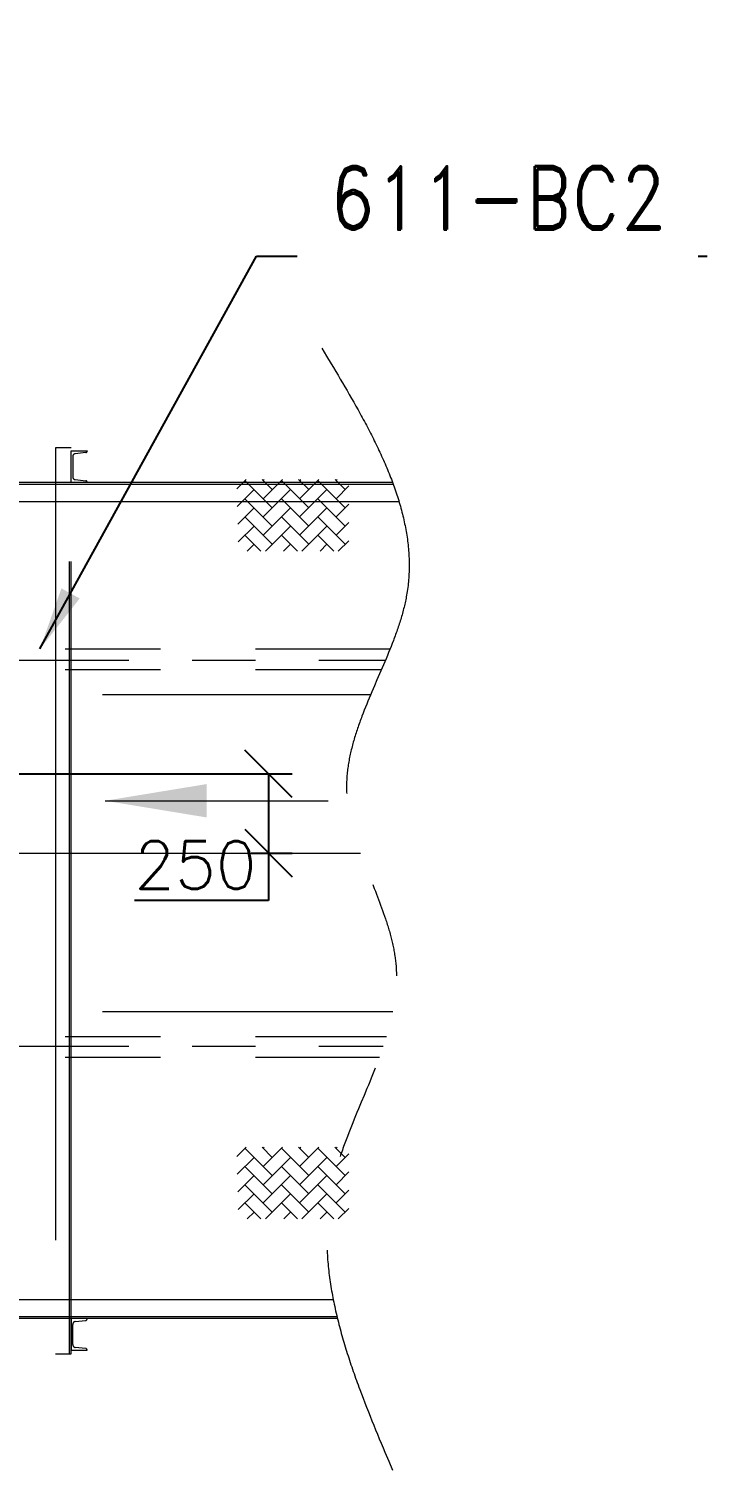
# Model space of a CAD drawing. Header units: inches. Extents: x 0 to 157513, y -28488 to 35640.
# Drawn here: x 13535 to 15675, y 5825 to 10372 of the extents above; entities that cross this region are included whole.
import ezdxf

# ---------------------------------------------------------------- set-up
doc = ezdxf.new("R2010")
doc.units = ezdxf.units.IN
doc.header["$LTSCALE"] = 400
doc.header["$MEASUREMENT"] = 0
for name, pattern in [('CENTER', [2, 1.25, -0.25, 0.25, -0.25]), ('CENTER2', [28.575, 19.05, -3.175, 3.175, -3.175]), ('PHANTOM', [2.5, 1.25, -0.25, 0.25, -0.25, 0.25, -0.25])]:
    doc.linetypes.add(name, pattern=pattern)
for name, color, linetype, lineweight in [('BF STR', 8, 'PHANTOM', 5), ('R- PHANTOM', 3, 'PHANTOM', 9), ('R-CENTER', 1, 'CENTER2', 5), ('R-OBJECT', 2, 'Continuous', 20)]:
    doc.layers.add(name, color=color, linetype=linetype, lineweight=lineweight)
doc.layers.add('cen', color=1, linetype='CENTER')
doc.layers.add('DIM', color=1, linetype='Continuous')
doc.styles.add('KA', font='romans.shx')
doc.styles.add('ROMAND', font='romand.shx', dxfattribs={"width": 0.85})
doc.styles.add('ROMANS', font='romans')
doc.dimstyles.new('rakesh', dxfattribs={"dimscale": 160, "dimtxt": 2.5, "dimasz": 1, "dimexe": 0.8, "dimexo": 0.8, "dimgap": 1, "dimtad": 1, "dimdec": 0, "dimzin": 0, "dimdsep": 46, "dimtxsty": 'KA', "dimblk": 'OBLIQUE', "dimcen": 1.5, "dimclrd": 1, "dimclre": 1, "dimclrt": 2, "dimadec": 0, "dimazin": 0, "dimtfac": 1, "dimtdec": 0, "dimtmove": 0, "dimatfit": 2, "dimfxl": 1, "dimtolj": 1, "dimtzin": 0, "dimlwd": -1, "dimlwe": -1, "dimarcsym": 1})
doc.dimstyles.new('SAM2 60 SC', dxfattribs={"dimscale": 60, "dimtxt": 2.5, "dimasz": 2.5, "dimexe": 1.25, "dimexo": 0.625, "dimtad": 1, "dimtoh": 1, "dimdec": 0, "dimdsep": 46, "dimtxsty": 'ROMANS', "dimblk": 'OBLIQUE', "dimcen": 2.5, "dimclrd": 1, "dimclre": 1, "dimclrt": 256, "dimadec": 0, "dimazin": 2, "dimtfac": 1, "dimtdec": 0, "dimtofl": 0, "dimtmove": 0, "dimatfit": 3, "dimfxl": 1, "dimtolj": 1, "dimtzin": 0, "dimarcsym": 1})
doc.dimstyles.new('STANDARD$7', dxfattribs={"dimscale": 25, "dimtxt": 2.5, "dimasz": 2.5, "dimexe": 1.5, "dimexo": 1, "dimgap": 1, "dimtad": 1, "dimdec": 3, "dimzin": 12, "dimdsep": 46, "dimtxsty": 'ROMANS', "dimcen": 125, "dimclrd": 1, "dimclre": 1, "dimclrt": 7, "dimadec": 0, "dimazin": 3, "dimtp": 0.051, "dimtm": 0.032, "dimtfac": 0.6, "dimtdec": 3, "dimtmove": 0, "dimatfit": 3, "dimfxl": 1, "dimtvp": 1, "dimtolj": 1, "dimtzin": 0, "dimarcsym": 1})

# ---------------------------------------------------------------- blocks, each defined once
blk = doc.blocks.new('_OBLIQUE')
at = {"color": 0, "linetype": 'ByBlock'}
blk.add_line((-0.5, -0.5), (0.5, 0.5), dxfattribs=at)
blk = doc.blocks.new('*D17')
at = {"color": 1, "lineweight": -2}
for p, q in [((12268.4, 8022), (14366.4, 8022)), ((14291.4, 8022), (14291.4, 7771.9)), ((14236.2, 7771.9), (14366.4, 7771.9)), ((14291.4, 7771.9), (14291.4, 7621.9)), ((14291.4, 7621.9), (13868.2, 7621.9))]:
    blk.add_line(p, q, dxfattribs=at)
at = {"layer": 'Defpoints', "color": 0}
for p in [(12230.9, 8022, 20.7), (14198.7, 7771.9, 43.3), (14291.4, 7771.9)]:
    blk.add_point(p, dxfattribs=at)
at = {"color": 1, "lineweight": -2, "xscale": 150, "yscale": 150, "zscale": 150}
for p, rotation in [((14291.4, 8022), 90), ((14291.4, 7771.9), 270)]:
    blk.add_blockref('_OBLIQUE', p, dxfattribs=dict(at, rotation=rotation))
at = {"insert": (14061, 7734.4), "char_height": 150, "attachment_point": 5, "style": 'ROMANS'}
blk.add_mtext('\\A1;250', dxfattribs=at)
blk = doc.blocks.new('A$C5135598A')
at = {"layer": 'R- PHANTOM', "ltscale": 5}
h = blk.add_hatch(dxfattribs=at)
h.set_pattern_fill('AR-HBONE', color=8, scale=0.4)
h.set_pattern_definition([(45, (388772.76, -48296.64), (0, 57.473639), [121.92, -40.64]), (135, (388801.496, -48267.904), (6e-15, 57.473639), [121.92, -40.64])])
h.paths.add_polyline_path([(7076.2, 3656.5), (6721.6, 3656.5), (6728.1, 3430.3), (7075.9, 3430.3)])
h = blk.add_hatch(dxfattribs=at)
h.set_pattern_fill('AR-HBONE', color=8, scale=0.4)
h.set_pattern_definition([(45, (388772.76, -50403.217), (0, 57.473639), [121.92, -40.64]), (135, (388801.496, -50374.48), (6e-15, 57.473639), [121.92, -40.64])])
h.paths.add_polyline_path([(7076.2, 1550), (6721.6, 1549.9), (6728.1, 1323.8), (7075.9, 1323.8)])
at = {"layer": 'R- PHANTOM', "color": 8, "ltscale": 5}
for p, q in [((6194.6, 898.1), (6194.6, 3756.2)), ((6200.6, 898.1), (6200.6, 3756.2)), ((7214.1, 3646.9), (4751.5, 3646.9)), ((7216.3, 3640.9), (4751.5, 3640.9)), ((4751.5, 3586.9), (7234.4, 3586.9)), ((4751.5, 1069), (7027, 1069)), ((7038.8, 1015), (4751.5, 1015)), ((7040.3, 1009), (4751.5, 1009))]:
    blk.add_line(p, q, dxfattribs=at)
at = {"layer": 'R- PHANTOM', "color": 8, "ltscale": 5, "elevation": -167.2}
blk.add_lwpolyline([(6200.6, 3756.2), (6150.6, 3756.2), (6150.6, 898.1), (6200.6, 898.1)], dxfattribs=at)
at = {"layer": 'R- PHANTOM', "color": 8, "ltscale": 5, "elevation": 107.7}
for points in [[(6246.5, 3652.5, -0.383864), (6250.6, 3648), (6250.6, 3646.9), (6200.6, 3646.9), (6200.6, 3746.9), (6250.6, 3746.9), (6250.6, 3745.7, -0.383864), (6246.5, 3741.3), (6213.3, 3737.8, 0.383864), (6205.3, 3728.8), (6205.3, 3664.9, 0.383864), (6213.3, 3656)], [(6246.5, 1003.4, 0.383864), (6250.6, 1007.8), (6250.6, 1009), (6200.6, 1009), (6200.6, 909), (6250.6, 909), (6250.6, 910.1, 0.383864), (6246.5, 914.6), (6213.3, 918.1, -0.383864), (6205.3, 927.1), (6205.3, 990.9, -0.383864), (6213.3, 999.9)]]:
    blk.add_lwpolyline(points, format="xyb", close=True, dxfattribs=at)
at = {"layer": 'R-CENTER', "color": 8, "linetype": 'CENTER', "ltscale": 2}
for p, q in [((3781.8, 3086.8, -40.5), (7191.9, 3086.9, -40.5)), ((3781.8, 1869.1, -40.5), (7184.9, 1869.1, -40.5))]:
    blk.add_line(p, q, dxfattribs=at)
at = {"layer": 'R-CENTER', "linetype": 'CENTER', "ltscale": 10}
blk.add_line((2182.3, 2478, -3.5), (7113.3, 2477.9, -11.2), dxfattribs=at)
at = {"layer": 'R-OBJECT', "color": 8, "linetype": 'PHANTOM', "ltscale": 3}
for p, q in [((3781.8, 3121.8), (7206.3, 3121.9)), ((3781.8, 3056.8), (7179.1, 3056.9)), ((3299.5, 2978), (7145.1, 2978)), ((3299.5, 1978), (7214.9, 1977.9)), ((3781.8, 1899.1), (7194.6, 1899.1)), ((3781.8, 1834.1), (7172.5, 1834.1))]:
    blk.add_line(p, q, dxfattribs=at)
blk.add_spline([(6990.9, 4070.4), (7258.3, 3291.3), (7068.9, 2679.1), (7224.9, 2122.6), (7024.3, 1432.5), (7213.8, 530.9)], degree=3, dxfattribs=at)
blk = doc.blocks.new('611bf4strgapln')
at = {"layer": 'BF STR', "color": 0, "ltscale": 10}
blk.add_blockref('A$C5135598A', (-25808.1, 14182.1, 3.5), dxfattribs=at)
at = {"layer": 'BF STR', "ltscale": 10}
blk.add_leader([(-19500.7, 16825, -47.4), (-18797.6, 16825, -47.4)], dimstyle='rakesh', override={"dimasz": 2, "dimexe": 1.2, "dimgap": 1, "dimtad": 0, "dimclrd": 8, "dimtfill": 1}, dxfattribs=at)

msp = doc.modelspace()

# ---------------------------------------------------------------- block references
at = {"layer": 'cen', "ltscale": 0.5}
msp.add_blockref('611bf4strgapln', (33276.7, -8888.1), dxfattribs=at)

# ---------------------------------------------------------------- dimensions: what is measured, and where the dimension line sits
dim = msp.add_linear_dim(base=(14291.4, 7771.9, -47.4), p1=(12230.9, 8022, -26.7), p2=(14198.7, 7771.9, -4.1), angle=90, dimstyle='SAM2 60 SC')
dim.commit()
dim.dimension.update_dxf_attribs({"geometry": '*D17', "text_midpoint": (14061, 7734.4, -47.4)})

# ---------------------------------------------------------------- leaders
at = {"layer": 'DIM', "annotation_type": 0, "has_hookline": 1, "hookline_direction": 0, "text_width": 1141.4}
msp.add_leader([(13570.4, 8415.9, 3.5), (14253.6, 9655, 3.5), (14453.6, 9655, 3.5)], dimstyle='STANDARD$7', override={"dimscale": 80, "dimexe": 1, "dimdec": 2, "dimpost": '', "dimcen": 0.9, "dimadec": 1, "dimtp": 0, "dimtm": 0, "dimtfac": 1, "dimtdec": 0, "dimatfit": 0, "dimfxl": 1.5, "dimtvp": 0, "dimtfillclr": 256}, dxfattribs=at)

# ---------------------------------------------------------------- next in the draw order: texts
at = {"insert": (15546.3, 10272.4, -368.9), "char_height": 200, "attachment_point": 3, "style": 'ROMAND', "bg_fill": 2}
msp.add_mtext('\\P611-BC2', dxfattribs=at)

doc.saveas('drawing.dxf')
